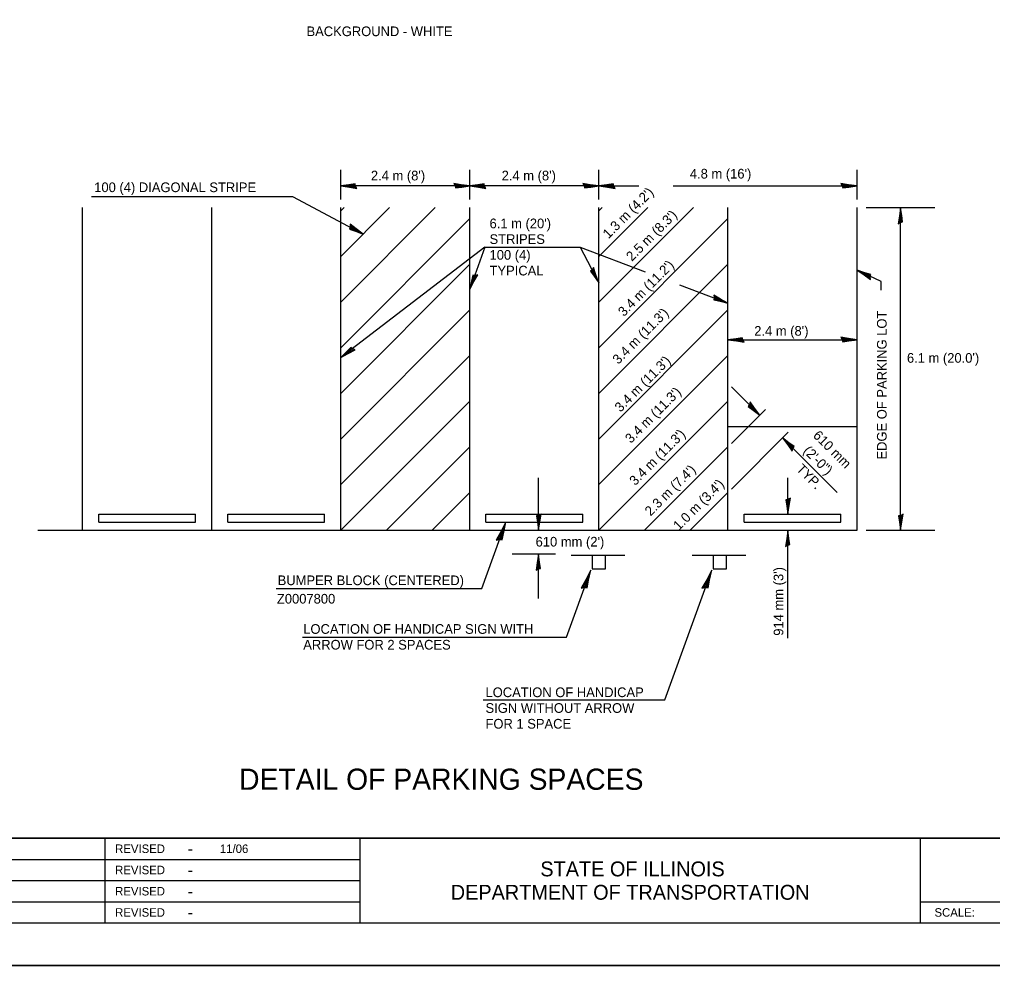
# Model space of a CAD drawing. Extents: x 48193 to 48873, y 58503 to 58955.
# Drawn here: x 48396.1 to 48625.3, y 58515.3 to 58738 of the extents above; entities that cross this region are included whole.
import ezdxf

# ---------------------------------------------------------------- set-up
doc = ezdxf.new("R2010")
doc.units = 0
for name, color, linetype in [('Level 14', 7, 'Continuous'), ('Level 3', 7, 'Continuous'), ('Level 62', 7, 'Continuous'), ('Sheets_50 Reference Boundary', 7, 'Continuous'), ('Sheets_General Details', 7, 'Continuous'), ('Sheets_Printer Plotting Border', 7, 'Continuous'), ('Topo_Advertising Sign', 7, 'Continuous'), ('Topo_Utilities', 7, 'Continuous'), ('Utilities_EX_Notes', 7, 'Continuous')]:
    doc.layers.add(name, color=color, linetype=linetype)

msp = doc.modelspace()

# ---------------------------------------------------------------- linework, layer by layer
at = {"layer": 'Level 14'}
for p, q in [((48471.81, 58695.65), (48471.81, 58702.63)), ((48502.22, 58695.65), (48502.22, 58702.63)), ((48532.62, 58695.65), (48532.62, 58702.63)), ((48593.42, 58695.65), (48593.42, 58702.63)), ((48532.62, 58698.83), (48542.01, 58698.83)), ((48550.07, 58698.83), (48593.42, 58698.83)), ((48411.02, 58617.75), (48411.02, 58693.75)), ((48441.42, 58617.75), (48441.42, 58693.75)), ((48471.81, 58617.75), (48471.81, 58693.75)), ((48471.81, 58671.48), (48494.08, 58693.75)), ((48471.81, 58682.23), (48483.33, 58693.75)), ((48471.81, 58692.98), (48472.58, 58693.75)), ((48502.22, 58617.75), (48502.22, 58693.75)), ((48532.62, 58617.75), (48532.62, 58693.75)), ((48532.62, 58671.48), (48554.88, 58693.75)), ((48532.62, 58682.23), (48544.13, 58693.75)), ((48532.62, 58692.98), (48533.38, 58693.75)), ((48563.01, 58617.75), (48563.01, 58693.75)), ((48593.42, 58617.75), (48593.42, 58693.75)), ((48595.6, 58693.75), (48611.76, 58693.75)), ((48603.68, 58617.75), (48603.68, 58693.75)), ((48471.81, 58660.74), (48502.22, 58691.14)), ((48532.62, 58660.74), (48563.01, 58691.14)), ((48471.81, 58649.99), (48502.22, 58680.39)), ((48532.62, 58649.99), (48563.01, 58680.39)), ((48471.81, 58639.24), (48502.22, 58669.64)), ((48532.62, 58639.24), (48563.01, 58669.64)), ((48563.01, 58662.61), (48593.42, 58662.61)), ((48471.81, 58628.5), (48502.22, 58658.89)), ((48532.62, 58628.5), (48563.01, 58658.89)), ((48563.83, 58651.54), (48570.49, 58644.87)), ((48471.81, 58617.75), (48502.22, 58648.15)), ((48532.62, 58617.75), (48563.01, 58648.15)), ((48571.84, 58646.22), (48563.82, 58638.21)), ((48577.21, 58640.84), (48563.82, 58627.46)), ((48575.87, 58639.5), (48588.71, 58626.66)), ((48482.56, 58617.75), (48502.22, 58637.4)), ((48543.36, 58617.75), (48563.01, 58637.4)), ((48518.39, 58617.75), (48518.39, 58630.11)), ((48577.14, 58621.55), (48577.14, 58630.11)), ((48493.31, 58617.75), (48502.22, 58626.65)), ((48554.11, 58617.75), (48563.01, 58626.65)), ((48414.81, 58619.65), (48414.81, 58621.55)), ((48414.81, 58621.55), (48437.61, 58621.55)), ((48437.61, 58619.65), (48437.61, 58621.55)), ((48445.22, 58619.65), (48445.22, 58621.55)), ((48445.22, 58621.55), (48468.02, 58621.55)), ((48468.02, 58619.65), (48468.02, 58621.55)), ((48506.01, 58619.65), (48506.01, 58621.55)), ((48506.01, 58621.55), (48528.81, 58621.55)), ((48528.81, 58619.65), (48528.81, 58621.55)), ((48566.82, 58619.65), (48566.82, 58621.55)), ((48566.82, 58621.55), (48589.62, 58621.55)), ((48589.62, 58619.65), (48589.62, 58621.55)), ((48414.81, 58619.65), (48437.61, 58619.65)), ((48445.22, 58619.65), (48468.02, 58619.65)), ((48506.01, 58619.65), (48528.81, 58619.65)), ((48566.82, 58619.65), (48589.62, 58619.65)), ((48400.46, 58617.75), (48593.42, 58617.75)), ((48577.14, 58592.34), (48577.14, 58617.75)), ((48595.6, 58617.75), (48611.76, 58617.75)), ((48522.4, 58612.14), (48512.21, 58612.14)), ((48518.39, 58601.71), (48518.39, 58612.14))]:
    msp.add_line(p, q, dxfattribs=at)
at = {"layer": 'Level 3'}
msp.add_line((48563.01, 58642.19), (48593.42, 58642.19), dxfattribs=at)
at = {"layer": 'Level 62'}
for p, q in [((48502.22, 58698.83), (48471.81, 58698.83)), ((48532.62, 58698.83), (48502.22, 58698.83)), ((48413.13, 58696.36), (48460.41, 58696.36)), ((48460.41, 58696.36), (48477.09, 58687.5)), ((48505.77, 58684.38), (48471.81, 58658.41)), ((48505.77, 58684.38), (48502.22, 58674.51)), ((48505.77, 58684.38), (48528.22, 58684.38)), ((48528.22, 58684.38), (48532.62, 58675.99)), ((48528.22, 58684.38), (48543.52, 58678.6)), ((48599.06, 58676.31), (48593.42, 58679.01)), ((48599.06, 58674.31), (48599.06, 58676.31)), ((48551.6, 58675.54), (48563.01, 58671.23)), ((48505.04, 58604.07), (48510.71, 58619.65)), ((48524.99, 58592.61), (48530.71, 58608.33)), ((48548.11, 58577.85), (48559.21, 58608.33)), ((48456.61, 58604.07), (48505.04, 58604.07)), ((48462.82, 58592.61), (48524.99, 58592.61)), ((48505.37, 58577.85), (48548.11, 58577.85))]:
    msp.add_line(p, q, dxfattribs=at)
for points in [[(48474.03, 58689.19), (48473.89, 58688.67), (48475.29, 58688.18), (48477.09, 58687.5), (48475.43, 58688.7), (48474.01, 58689.81), (48474.03, 58689.19), (48474, 58688.81), (48475.96, 58688.11), (48474.16, 58689.51), (48474.25, 58688.96), (48475.11, 58688.57), (48474.37, 58689.12)], [(48531.04, 58679.1), (48530.63, 58678.76), (48531.52, 58677.56), (48532.62, 58675.99), (48531.92, 58677.91), (48531.37, 58679.63), (48531.04, 58679.1), (48530.81, 58678.8), (48532.03, 58677.12), (48531.33, 58679.3), (48531.09, 58678.79), (48531.58, 58677.99), (48531.29, 58678.85)], [(48596.54, 58677.46), (48596.66, 58677.98), (48595.23, 58678.41), (48593.42, 58679.01), (48595.12, 58677.88), (48596.59, 58676.84), (48596.54, 58677.46), (48596.55, 58677.83), (48594.56, 58678.46), (48596.42, 58677.13), (48596.31, 58677.67), (48595.44, 58678.03), (48596.2, 58677.51)], [(48503.45, 58677.77), (48502.92, 58677.84), (48502.63, 58676.38), (48502.22, 58674.51), (48503.16, 58676.32), (48504.06, 58677.89), (48503.45, 58677.77), (48503.07, 58677.75), (48502.65, 58675.71), (48503.79, 58677.69), (48503.26, 58677.53), (48502.99, 58676.62), (48503.43, 58677.43)], [(48559.77, 58672.51), (48559.69, 58671.98), (48561.15, 58671.67), (48563.01, 58671.23), (48561.22, 58672.21), (48559.67, 58673.12), (48559.77, 58672.51), (48559.79, 58672.13), (48561.82, 58671.68), (48559.86, 58672.85), (48560.01, 58672.31), (48560.92, 58672.04), (48560.12, 58672.49)], [(48474.62, 58660.48), (48474.21, 58660.83), (48473.17, 58659.75), (48471.81, 58658.41), (48473.59, 58659.41), (48475.19, 58660.24), (48474.62, 58660.48), (48474.29, 58660.66), (48472.83, 58659.18), (48474.86, 58660.23), (48474.33, 58660.38), (48473.61, 58659.76), (48474.42, 58660.2)], [(48509.16, 58615.57), (48509.82, 58615.49), (48510.19, 58617.31), (48510.71, 58619.65), (48509.52, 58617.39), (48508.39, 58615.43), (48509.16, 58615.57), (48509.63, 58615.6), (48510.16, 58618.15), (48508.73, 58615.68), (48509.4, 58615.88), (48509.73, 58617.01), (48509.18, 58616)], [(48529.16, 58604.25), (48529.82, 58604.17), (48530.19, 58605.99), (48530.71, 58608.33), (48529.52, 58606.07), (48528.4, 58604.12), (48529.16, 58604.25), (48529.63, 58604.29), (48530.17, 58606.83), (48528.74, 58604.36), (48529.4, 58604.56), (48529.74, 58605.7), (48529.18, 58604.69)], [(48557.66, 58604.25), (48558.32, 58604.17), (48558.69, 58605.99), (48559.21, 58608.33), (48558.02, 58606.07), (48556.89, 58604.12), (48557.66, 58604.25), (48558.13, 58604.29), (48558.66, 58606.83), (48557.23, 58604.36), (48557.9, 58604.56), (48558.23, 58605.7), (48557.68, 58604.69)]]:
    msp.add_lwpolyline(points, dxfattribs=at)
at = {"layer": 'Sheets_50 Reference Boundary'}
msp.add_lwpolyline([(48232.79, 58945.25), (48862.79, 58945.25), (48862.79, 58545.26), (48232.79, 58545.26)], close=True, dxfattribs=at)
at = {"layer": 'Sheets_General Details'}
for p, q in [((48232.79, 58545.26), (48862.79, 58545.26)), ((48416.27, 58545.26), (48416.27, 58525.26)), ((48476.27, 58545.26), (48476.27, 58525.26)), ((48608.27, 58545.26), (48608.27, 58525.26)), ((48292.27, 58540.26), (48476.27, 58540.26)), ((48292.27, 58535.26), (48476.27, 58535.26)), ((48292.27, 58530.26), (48476.27, 58530.26)), ((48608.27, 58530.26), (48762.27, 58530.26)), ((48872.79, 58515.26), (48192.79, 58515.26))]:
    msp.add_line(p, q, dxfattribs=at)
msp.add_lwpolyline([(48232.79, 58945.26), (48862.79, 58945.26), (48862.79, 58525.26), (48232.79, 58525.26)], close=True, dxfattribs=at)
at = {"layer": 'Sheets_Printer Plotting Border'}
msp.add_lwpolyline([(48192.79, 58515.26), (48872.79, 58515.26), (48872.79, 58955.26), (48192.79, 58955.26)], close=True, dxfattribs=at)
at = {"layer": 'Topo_Advertising Sign'}
for p, q in [((48538.72, 58611.82), (48526.06, 58611.82)), ((48567.22, 58611.82), (48554.56, 58611.82))]:
    msp.add_line(p, q, dxfattribs=at)
for points in [[(48534.2, 58608.65), (48534.2, 58611.82), (48531.03, 58611.82), (48531.03, 58608.65)], [(48562.7, 58608.65), (48562.7, 58611.82), (48559.53, 58611.82), (48559.53, 58608.65)]]:
    msp.add_lwpolyline(points, close=True, dxfattribs=at)
at = {"layer": 'Topo_Utilities'}
for points in [[(48475.31, 58698.78), (48475.19, 58699.3), (48473.71, 58699.08), (48471.81, 58698.83), (48473.84, 58698.55), (48475.62, 58698.24), (48475.31, 58698.78), (48475.15, 58699.12), (48473.09, 58698.82), (48475.34, 58698.43), (48475.01, 58698.87), (48474.06, 58698.81), (48474.97, 58698.68)], [(48498.73, 58698.88), (48498.84, 58698.36), (48500.32, 58698.58), (48502.22, 58698.83), (48500.19, 58699.11), (48498.42, 58699.42), (48498.73, 58698.88), (48498.88, 58698.54), (48500.94, 58698.83), (48498.69, 58699.23), (48499.02, 58698.78), (48499.97, 58698.84), (48499.06, 58698.98)], [(48505.7, 58698.78), (48505.59, 58699.3), (48504.11, 58699.08), (48502.22, 58698.83), (48504.24, 58698.55), (48506.01, 58698.24), (48505.7, 58698.78), (48505.55, 58699.12), (48503.49, 58698.82), (48505.74, 58698.43), (48505.41, 58698.87), (48504.46, 58698.81), (48505.37, 58698.68)], [(48529.13, 58698.88), (48529.25, 58698.36), (48530.72, 58698.58), (48532.62, 58698.83), (48530.59, 58699.11), (48528.81, 58699.42), (48529.13, 58698.88), (48529.28, 58698.54), (48531.34, 58698.83), (48529.09, 58699.23), (48529.42, 58698.78), (48530.37, 58698.84), (48529.46, 58698.98)], [(48536.1, 58698.78), (48535.99, 58699.3), (48534.51, 58699.08), (48532.62, 58698.83), (48534.64, 58698.55), (48536.42, 58698.24), (48536.1, 58698.78), (48535.95, 58699.12), (48533.89, 58698.82), (48536.14, 58698.43), (48535.81, 58698.87), (48534.86, 58698.81), (48535.77, 58698.68)], [(48589.93, 58698.88), (48590.04, 58698.36), (48591.52, 58698.58), (48593.42, 58698.83), (48591.39, 58699.11), (48589.62, 58699.42), (48589.93, 58698.88), (48590.08, 58698.54), (48592.14, 58698.83), (48589.89, 58699.23), (48590.22, 58698.78), (48591.17, 58698.84), (48590.26, 58698.98)], [(48603.63, 58690.26), (48604.15, 58690.37), (48603.93, 58691.85), (48603.68, 58693.75), (48603.4, 58691.72), (48603.09, 58689.95), (48603.63, 58690.26), (48603.97, 58690.41), (48603.68, 58692.47), (48603.28, 58690.22), (48603.72, 58690.55), (48603.66, 58691.5), (48603.53, 58690.59)], [(48566.51, 58662.56), (48566.39, 58663.08), (48564.91, 58662.85), (48563.01, 58662.61), (48565.04, 58662.33), (48566.82, 58662.02), (48566.51, 58662.56), (48566.35, 58662.9), (48564.29, 58662.61), (48566.54, 58662.21), (48566.21, 58662.66), (48565.26, 58662.6), (48566.17, 58662.46)], [(48589.93, 58662.66), (48590.04, 58662.14), (48591.52, 58662.36), (48593.42, 58662.61), (48591.39, 58662.89), (48589.62, 58663.2), (48589.93, 58662.66), (48590.08, 58662.32), (48592.14, 58662.61), (48589.89, 58663.01), (48590.22, 58662.56), (48591.17, 58662.62), (48590.26, 58662.76)], [(48568.06, 58647.38), (48567.78, 58646.93), (48568.98, 58646.04), (48570.49, 58644.87), (48569.26, 58646.5), (48568.22, 58647.98), (48568.06, 58647.38), (48567.93, 58647.02), (48569.59, 58645.78), (48568.28, 58647.65), (48568.2, 58647.1), (48568.91, 58646.47), (48568.37, 58647.21)], [(48578.3, 58637), (48578.58, 58637.45), (48577.38, 58638.33), (48575.87, 58639.5), (48577.1, 58637.87), (48578.14, 58636.4), (48578.3, 58637), (48578.43, 58637.35), (48576.77, 58638.6), (48578.08, 58636.73), (48578.16, 58637.27), (48577.44, 58637.9), (48577.99, 58637.16)], [(48577.18, 58625.04), (48576.67, 58624.92), (48576.89, 58623.44), (48577.14, 58621.55), (48577.41, 58623.57), (48577.73, 58625.35), (48577.18, 58625.04), (48576.84, 58624.88), (48577.14, 58622.82), (48577.53, 58625.07), (48577.09, 58624.74), (48577.15, 58623.79), (48577.29, 58624.7)], [(48518.44, 58621.24), (48517.92, 58621.12), (48518.14, 58619.64), (48518.39, 58617.75), (48518.67, 58619.77), (48518.98, 58621.55), (48518.44, 58621.24), (48518.1, 58621.08), (48518.39, 58619.02), (48518.79, 58621.27), (48518.35, 58620.94), (48518.41, 58619.99), (48518.54, 58620.9)], [(48603.73, 58621.24), (48603.21, 58621.12), (48603.44, 58619.64), (48603.68, 58617.75), (48603.96, 58619.77), (48604.27, 58621.55), (48603.73, 58621.24), (48603.39, 58621.08), (48603.68, 58619.02), (48604.08, 58621.27), (48603.64, 58620.94), (48603.7, 58619.99), (48603.83, 58620.9)], [(48577.09, 58614.26), (48577.6, 58614.37), (48577.38, 58615.85), (48577.14, 58617.75), (48576.86, 58615.72), (48576.55, 58613.95), (48577.09, 58614.26), (48577.43, 58614.41), (48577.13, 58616.47), (48576.74, 58614.22), (48577.18, 58614.55), (48577.12, 58615.5), (48576.98, 58614.59)], [(48518.34, 58608.65), (48518.86, 58608.76), (48518.63, 58610.24), (48518.39, 58612.14), (48518.11, 58610.11), (48517.8, 58608.33), (48518.34, 58608.65), (48518.68, 58608.8), (48518.39, 58610.86), (48517.99, 58608.61), (48518.43, 58608.94), (48518.38, 58609.89), (48518.24, 58608.98)]]:
    msp.add_lwpolyline(points, dxfattribs=at)

# ---------------------------------------------------------------- texts
at = {"layer": 'Level 62'}
for s, height, p in [('BACKGROUND - WHITE', 2.2791, (48463.75, 58734.11)), ("2.4 m (8')", 2.28, (48478.91, 58700.14)), ("2.4 m (8')", 2.28, (48509.71, 58700.14)), ("4.8 m (16')", 2.28, (48554.04, 58700.58)), ('100 (4) DIAGONAL STRIPE', 2.28, (48413.75, 58697.38)), ("6.1 m (20')", 2.28, (48506.86, 58688.87)), ('STRIPES', 2.28, (48506.86, 58685.17)), ('100 (4)', 2.28, (48506.86, 58681.46)), ('TYPICAL', 2.28, (48506.86, 58677.76)), ("2.4 m (8')", 2.28, (48569.2, 58663.57)), ('BUMPER BLOCK (CENTERED)', 2.28, (48456.96, 58604.83)), ('Z0007800', 2.28, (48456.78, 58600.49)), ('LOCATION OF HANDICAP SIGN WITH', 2.28, (48462.98, 58593.37)), ('ARROW FOR 2 SPACES', 2.28, (48462.98, 58589.66)), ('LOCATION OF HANDICAP', 2.28, (48505.91, 58578.46)), ('SIGN WITHOUT ARROW', 2.28, (48505.91, 58574.76)), ('FOR 1 SPACE', 2.28, (48505.91, 58571.05)), ('DETAIL OF PARKING SPACES', 4.9875, (48447.87, 58556.64))]:
    msp.add_text(s, height=height, dxfattribs=at).set_placement(p)
for s, rotation, p in [('EDGE OF PARKING LOT', 90, (48600.39, 58634.41)), ('610 mm', 315, (48582.89, 58639.89)), ('(2\'-0")', 315, (48580.58, 58636.29)), ('TYP.', 315, (48578.95, 58632.02))]:
    msp.add_text(s, height=2.28, rotation=rotation, dxfattribs=at).set_placement(p)
at = {"layer": 'Sheets_General Details'}
for s, height, p in [('REVISED', 2, (48418.67, 58541.76)), ('11/06', 2, (48443.35, 58541.76)), ('-', 2.8, (48435.75, 58541.36)), ('REVISED', 2, (48418.67, 58536.76)), ('STATE OF ILLINOIS', 3.5, (48518.82, 58536.26)), ('-', 2.8, (48435.75, 58536.36)), ('REVISED', 2, (48418.67, 58531.76)), ('DEPARTMENT OF TRANSPORTATION', 3.5, (48497.72, 58530.76)), ('-', 2.8, (48435.75, 58531.36)), ('REVISED', 2, (48418.67, 58526.76)), ('-', 2.8, (48435.75, 58526.36)), ('SCALE:          ', 2, (48611.66, 58526.76))]:
    msp.add_text(s, height=height, dxfattribs=at).set_placement(p)
at = {"layer": 'Utilities_EX_Notes'}
for s, rotation, p in [("1.3 m (4.2')", 45, (48534.87, 58686.28)), ("2.5 m (8.3')", 45, (48540.39, 58680.96)), ("3.4 m (11.2')", 45, (48538.49, 58667.94)), ("3.4 m (11.3')", 45, (48537.19, 58656.69)), ("3.4 m (11.3')", 45, (48537.69, 58645.42)), ("3.4 m (11.3')", 45, (48540.14, 58638.08)), ("3.4 m (11.3')", 45, (48541.15, 58628.14)), ("2.3 m (7.4')", 45, (48544.79, 58620.97)), ("1.0 m (3.4')", 45, (48551.47, 58617.58)), ("914 mm (3')", 90, (48576.06, 58592.92))]:
    msp.add_text(s, height=2.28, rotation=rotation, dxfattribs=at).set_placement(p)
for s, p in [("6.1 m (20.0')", (48605.17, 58657.2)), ("610 mm (2')", (48517.71, 58613.92))]:
    msp.add_text(s, height=2.28, dxfattribs=at).set_placement(p)

doc.saveas('drawing.dxf')
